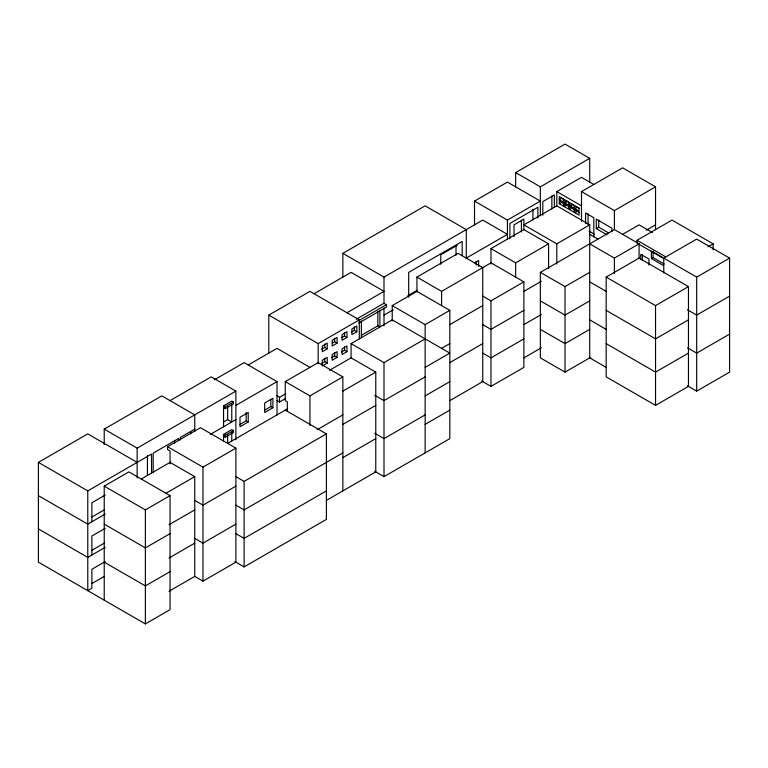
<?xml version="1.0" encoding="UTF-8"?>
<svg xmlns="http://www.w3.org/2000/svg" width="768" height="768" viewBox="0 0 768 768"><rect width="100%" height="100%" fill="white"/><g stroke="black" fill="none" stroke-linecap="round" stroke-linejoin="round"><path stroke-width="1.15" d="M342.854 253.354L425.146 205.843L466.282 229.603L466.282 258.106L507.427 234.355L482.746 220.099L384 277.104L342.854 253.354L342.854 277.104M268.8 353.117L268.8 315.11L309.946 291.36L359.318 319.862L359.318 338.87M515.654 186.845L515.654 172.589L565.027 144.086L589.718 158.342L589.718 182.093M314.054 293.731L351.082 272.362L384 291.36L346.973 312.739M474.518 201.101L507.427 182.093L540.346 201.101L507.427 220.099L474.518 201.101L474.518 224.851M104.227 600.163L104.227 486.144L128.918 471.888L170.054 495.638L170.054 609.658L145.373 623.914L38.4 562.157L38.4 462.384L87.773 433.882L137.146 462.384M104.227 444.566L104.227 429.13L161.827 395.875L194.746 414.883L194.746 431.51M170.054 400.627L211.2 376.877L235.882 391.123L235.882 439.824M515.654 172.589L540.346 186.845L589.718 158.342M214.282 379.843L244.118 362.621L277.027 381.629L277.027 414.883M248.227 364.992L277.027 348.365L310.253 367.555M457.238 245.28L440.774 254.784L440.774 264.278M606.173 367.373L589.718 357.869L589.718 224.851L556.8 205.843L556.8 191.597L581.482 177.341L593.827 184.474M416.918 291.926L416.918 277.104L458.054 253.354L482.746 267.61L482.746 381.629L449.827 400.627M559.267 199.67L563.386 202.051L563.386 198.96L559.267 196.579L559.267 199.67L561.734 198.25L563.798 199.43M356.227 319.267L384 303.235L386.467 304.666L386.467 307.037L358.694 323.069M559.267 203.712L563.386 206.083L563.386 203.002L559.267 200.621L559.267 203.712L561.734 202.282L563.798 203.472M104.227 429.13L137.146 448.138L235.882 391.123M268.8 315.11L318.173 343.622L359.318 319.862M556.8 205.843L523.882 224.851L556.8 243.85L589.718 224.851M581.482 221.29L581.482 191.597L622.627 167.837L655.546 186.845L655.546 229.603M358.694 320.698L386.467 304.666M564.202 202.522L568.733 205.133L568.733 202.051L564.202 199.43L564.202 202.522L566.678 201.101L569.386 202.666M564.202 203.472L568.733 206.083L568.733 209.174L564.202 206.563L564.202 203.472L566.678 202.051M407.866 295.632L417.12 290.294M392.227 321.053L392.227 305.616L417.533 291.005M490.973 264.048L490.973 248.602L523.882 229.603L548.573 243.85L548.573 268.79M564.202 206.563L566.678 205.133L569.386 206.707M569.558 205.613L574.08 208.224L574.08 205.133L569.558 202.522L569.558 205.613L572.026 204.182L573.83 205.229M223.546 426.758L223.546 405.85L231.773 401.098L233.414 402.048L233.414 403.949L225.187 408.701L223.546 407.75M321.792 349.133L324.758 347.414L327.226 348.845L327.226 343.142L322.282 345.994L322.282 351.696L327.226 348.845M332.65 342.854L334.627 341.722L337.094 343.142L337.094 337.44L332.16 340.291L332.16 345.994L337.094 343.142M341.539 337.728L344.506 336.019L346.973 337.44L346.973 331.738L342.038 334.589L342.038 340.291L346.973 337.44M351.418 332.026L354.374 330.317L356.842 331.738L356.842 326.045L351.907 328.886L351.907 334.589L356.842 331.738M569.558 206.563L574.08 209.174L574.08 212.266L569.558 209.645L569.558 206.563L572.026 205.133M223.546 405.85L225.187 406.8L233.414 402.048M384 315.11L393.254 309.773M474.518 262.858L478.627 260.477L478.627 266.419M569.558 209.645L572.026 208.224L573.83 209.27M574.906 208.694L579.014 211.075L579.014 207.984L574.906 205.613L574.906 208.694L577.373 207.274L579.427 208.464M38.4 462.384L87.773 490.886L151.546 454.07L151.546 473.078M194.746 429.13L180.346 437.443L180.346 439.824M235.882 405.379L277.027 381.629M170.054 463.872L170.054 450.989L167.587 449.558L167.587 446.707L200.506 427.709L235.882 448.138L235.882 562.157L202.973 581.155L194.746 576.403L169.027 591.254M361.373 335.309L377.827 325.805L379.882 326.995L379.882 310.368M574.906 212.736L579.014 215.107L579.014 212.026L574.906 209.645L574.906 212.736L577.373 211.315L579.427 212.496M287.318 411.312L287.318 401.818L285.254 400.627L285.254 381.619L318.173 362.621L342.854 376.877L342.854 490.896M326.4 500.39L375.773 471.888L375.773 372.125L351.082 357.869L351.082 343.622L392.227 319.862L449.827 353.117L425.146 367.373M416.918 277.104L441.6 291.36L490.973 262.858L523.882 281.856L523.882 367.373L490.973 386.381L481.718 381.034M321.792 363.379L324.758 361.67L327.226 363.101L327.226 357.398L322.282 360.25L322.282 365.942L327.226 363.101M331.67 357.677L334.627 355.968L337.094 357.398L337.094 351.696L332.16 354.547L332.16 360.25L337.094 357.398M341.539 351.984L344.506 350.266L346.973 351.696L346.973 345.994L342.038 348.845L342.038 354.547L346.973 351.696M223.546 422.006L227.654 419.626L231.773 422.006L231.773 404.189M105.254 495.043L91.882 502.771L91.882 521.77M210.173 434.477L235.882 419.626M276.384 395.501L279.494 397.306L285.667 393.734M141.254 479.011L170.506 462.134M329.482 370.339L351.082 357.869M490.973 248.602L515.654 262.858L548.573 243.85M240 424.378L246.173 420.816L248.227 422.006L248.227 412.502L240 417.254L240 426.758L248.227 422.006M264.682 410.131L270.854 406.57L272.918 407.75L272.918 398.256L264.682 402.998L264.682 412.502L272.918 407.75M223.546 441.005L223.546 434.362L231.773 429.61L233.414 430.56L233.414 432.461L225.187 437.203L223.546 436.262M277.027 400.627L279.494 402.048L285.667 398.486M223.546 434.362L225.187 435.312L233.414 430.56M581.482 191.597L614.4 210.595L655.546 186.845M91.882 517.018L104.227 509.894M392.227 305.616L425.146 324.614L449.827 310.358L449.827 438.634L384 476.64L374.746 471.293M611.933 231.734L611.933 228.173L596.294 219.149L596.294 228.653L598.762 227.222L608.534 232.867M105.254 514.051L87.773 524.15L38.4 495.638M287.318 408.941L227.654 443.386L227.654 435.072M285.254 381.619L309.946 395.875L342.854 376.877M167.587 446.707L202.973 467.136L235.882 448.138M351.082 343.622L384 362.621L425.146 338.87M449.827 324.614L482.746 305.616M482.746 296.112L490.973 300.864L523.882 281.856M590.746 357.274L565.027 372.125L540.346 357.869L540.346 272.362L614.4 229.603L639.082 243.85L639.082 258.538M105.254 528.307L91.882 536.026L91.882 555.024M165.946 493.267L194.746 476.64L194.746 576.403M342.854 391.123L375.773 372.125M104.227 486.144L145.373 509.894L170.054 495.638M523.882 291.36L541.373 281.261M622.627 234.355L639.082 224.851L652.454 232.57M91.882 550.272L104.227 543.149M441.6 348.365L449.827 343.622M646.282 230.198L655.546 224.851M105.254 547.306L87.773 557.405L38.4 528.893M663.773 258.576L637.027 243.139L637.027 240.288L672 220.099L713.146 243.85L713.146 249.792M317.146 429.725L342.854 414.883M523.882 310.368L490.973 329.366L482.746 324.614M540.346 272.362L565.027 286.608L589.718 272.362M589.718 243.85L614.4 258.106L639.082 243.85M105.254 561.562L91.882 569.28L91.882 588.278L87.773 590.659L87.773 490.886M169.027 524.736L194.746 509.894M235.882 486.144L202.973 505.142L194.746 500.39M235.882 476.64L244.118 481.392L326.4 433.882L326.4 519.398L244.118 566.899L234.854 561.562M342.854 424.378L375.773 405.379M425.146 376.877L384 400.627L374.746 395.28M449.827 362.621L482.746 343.622M523.882 324.614L541.373 314.525M606.173 277.104L639.082 258.106L688.454 286.608L688.454 386.381L655.546 405.379L606.173 376.877L606.173 277.104L655.546 305.616L688.454 286.608M170.054 533.645L145.373 547.901L104.227 524.15M651.427 250.982L651.427 258.576L653.078 257.626L664.138 264.019M91.882 583.526L104.227 576.403M425.146 395.875L449.827 381.629M523.882 338.87L490.973 357.869L482.746 353.117M589.718 300.864L565.027 315.11L540.346 300.864M663.773 272.928L663.773 258.106L696.682 239.098L729.6 258.106L729.6 372.125L696.682 391.123L687.427 385.786M342.854 452.89L244.118 509.894L235.882 505.142M169.027 558L194.746 543.149M342.854 457.632L375.773 438.634M708 246.826L713.146 243.85M235.882 524.15L202.973 543.149L194.746 538.397M425.146 414.883L384 438.634L374.746 433.286M523.882 357.869L541.373 347.779M170.054 571.651L145.373 585.907L104.227 562.157M425.146 424.378L449.827 410.131M589.718 329.366L565.027 343.622L540.346 329.366M326.4 490.896L244.118 538.397L235.882 533.645M663.773 258.106L696.682 277.104L729.6 258.106M688.454 319.862L655.546 338.87L606.173 310.368M729.6 296.112L696.682 315.11L687.427 309.773M688.454 353.117L655.546 372.125L606.173 343.622M729.6 334.118L696.682 353.117L687.427 347.779M556.8 191.597L581.482 205.843M637.027 240.288L665.827 256.915M652.435 251.558L662.496 257.366M651.427 258.576L663.494 265.546M596.294 228.653L607.046 234.854M589.094 231.149L594.24 234.115M589.718 234.355L597.946 239.107M589.718 281.856L606.173 291.36M589.718 319.862L606.173 329.366M416.918 291.36L449.827 310.358M285.254 410.131L326.4 433.882M170.054 462.384L194.746 476.64M696.682 277.104L696.682 391.123M655.546 305.616L655.546 405.379M653.078 251.117L653.078 257.626M648.96 264.998L648.96 259.056L640.733 254.304L640.733 259.056M642.374 254.544L642.374 260.477M614.4 210.595L614.4 229.603M614.4 258.106L614.4 273.542M598.762 220.099L598.762 227.222M593.827 236.726L593.827 217.728L585.6 212.976L585.6 223.661M588.067 213.926L588.067 224.611M565.027 286.608L565.027 372.125M556.8 243.85L556.8 264.048M554.333 207.408L554.333 194.918L542.813 201.571L542.813 215.194M551.866 195.869L551.866 208.934M540.346 186.845L540.346 215.347M537.878 217.958L537.878 207.274L509.894 223.421L509.894 238.867M532.934 209.174L532.934 219.859M523.882 229.843L523.882 219.149L514.013 224.851L514.013 236.726M521.414 220.099L521.414 231.974M515.654 262.858L515.654 277.104M507.427 220.099L507.427 239.107M490.973 300.864L490.973 386.381M476.16 261.427L476.16 264.998M462.173 255.61L462.173 241.478L408.682 272.362L408.682 297.302M456 245.75L456 255.254M441.6 291.36L441.6 305.616M425.146 324.614L425.146 452.89M384 277.104L384 303.235M384 307.987L384 325.805M384 362.621L384 476.64M377.827 311.549L377.827 325.805M361.373 321.053L361.373 337.68M354.374 326.899L354.374 330.317M344.506 332.592L344.506 336.019M344.506 346.848L344.506 350.266M334.627 338.294L334.627 341.722M334.627 352.55L334.627 355.968M324.758 343.997L324.758 347.414M324.758 358.253L324.758 361.67M318.173 343.622L318.173 363.811M309.946 395.875L309.946 425.568M279.494 397.306L279.494 402.048M270.854 399.437L270.854 406.57M246.173 412.502L246.173 420.816M244.118 481.392L244.118 566.899M231.773 432.691L231.773 441.005M227.654 406.57L227.654 419.626M225.187 406.8L225.187 408.701M225.187 435.312L225.187 437.203M202.973 467.136L202.973 581.155M190.627 431.51L190.627 433.882M178.694 440.774L178.694 438.394L153.187 453.12L153.187 472.128M174.586 440.774L174.586 443.146M147.427 455.261L147.427 475.45M145.373 509.894L145.373 623.914M137.146 448.138L137.146 477.83"/></g></svg>
